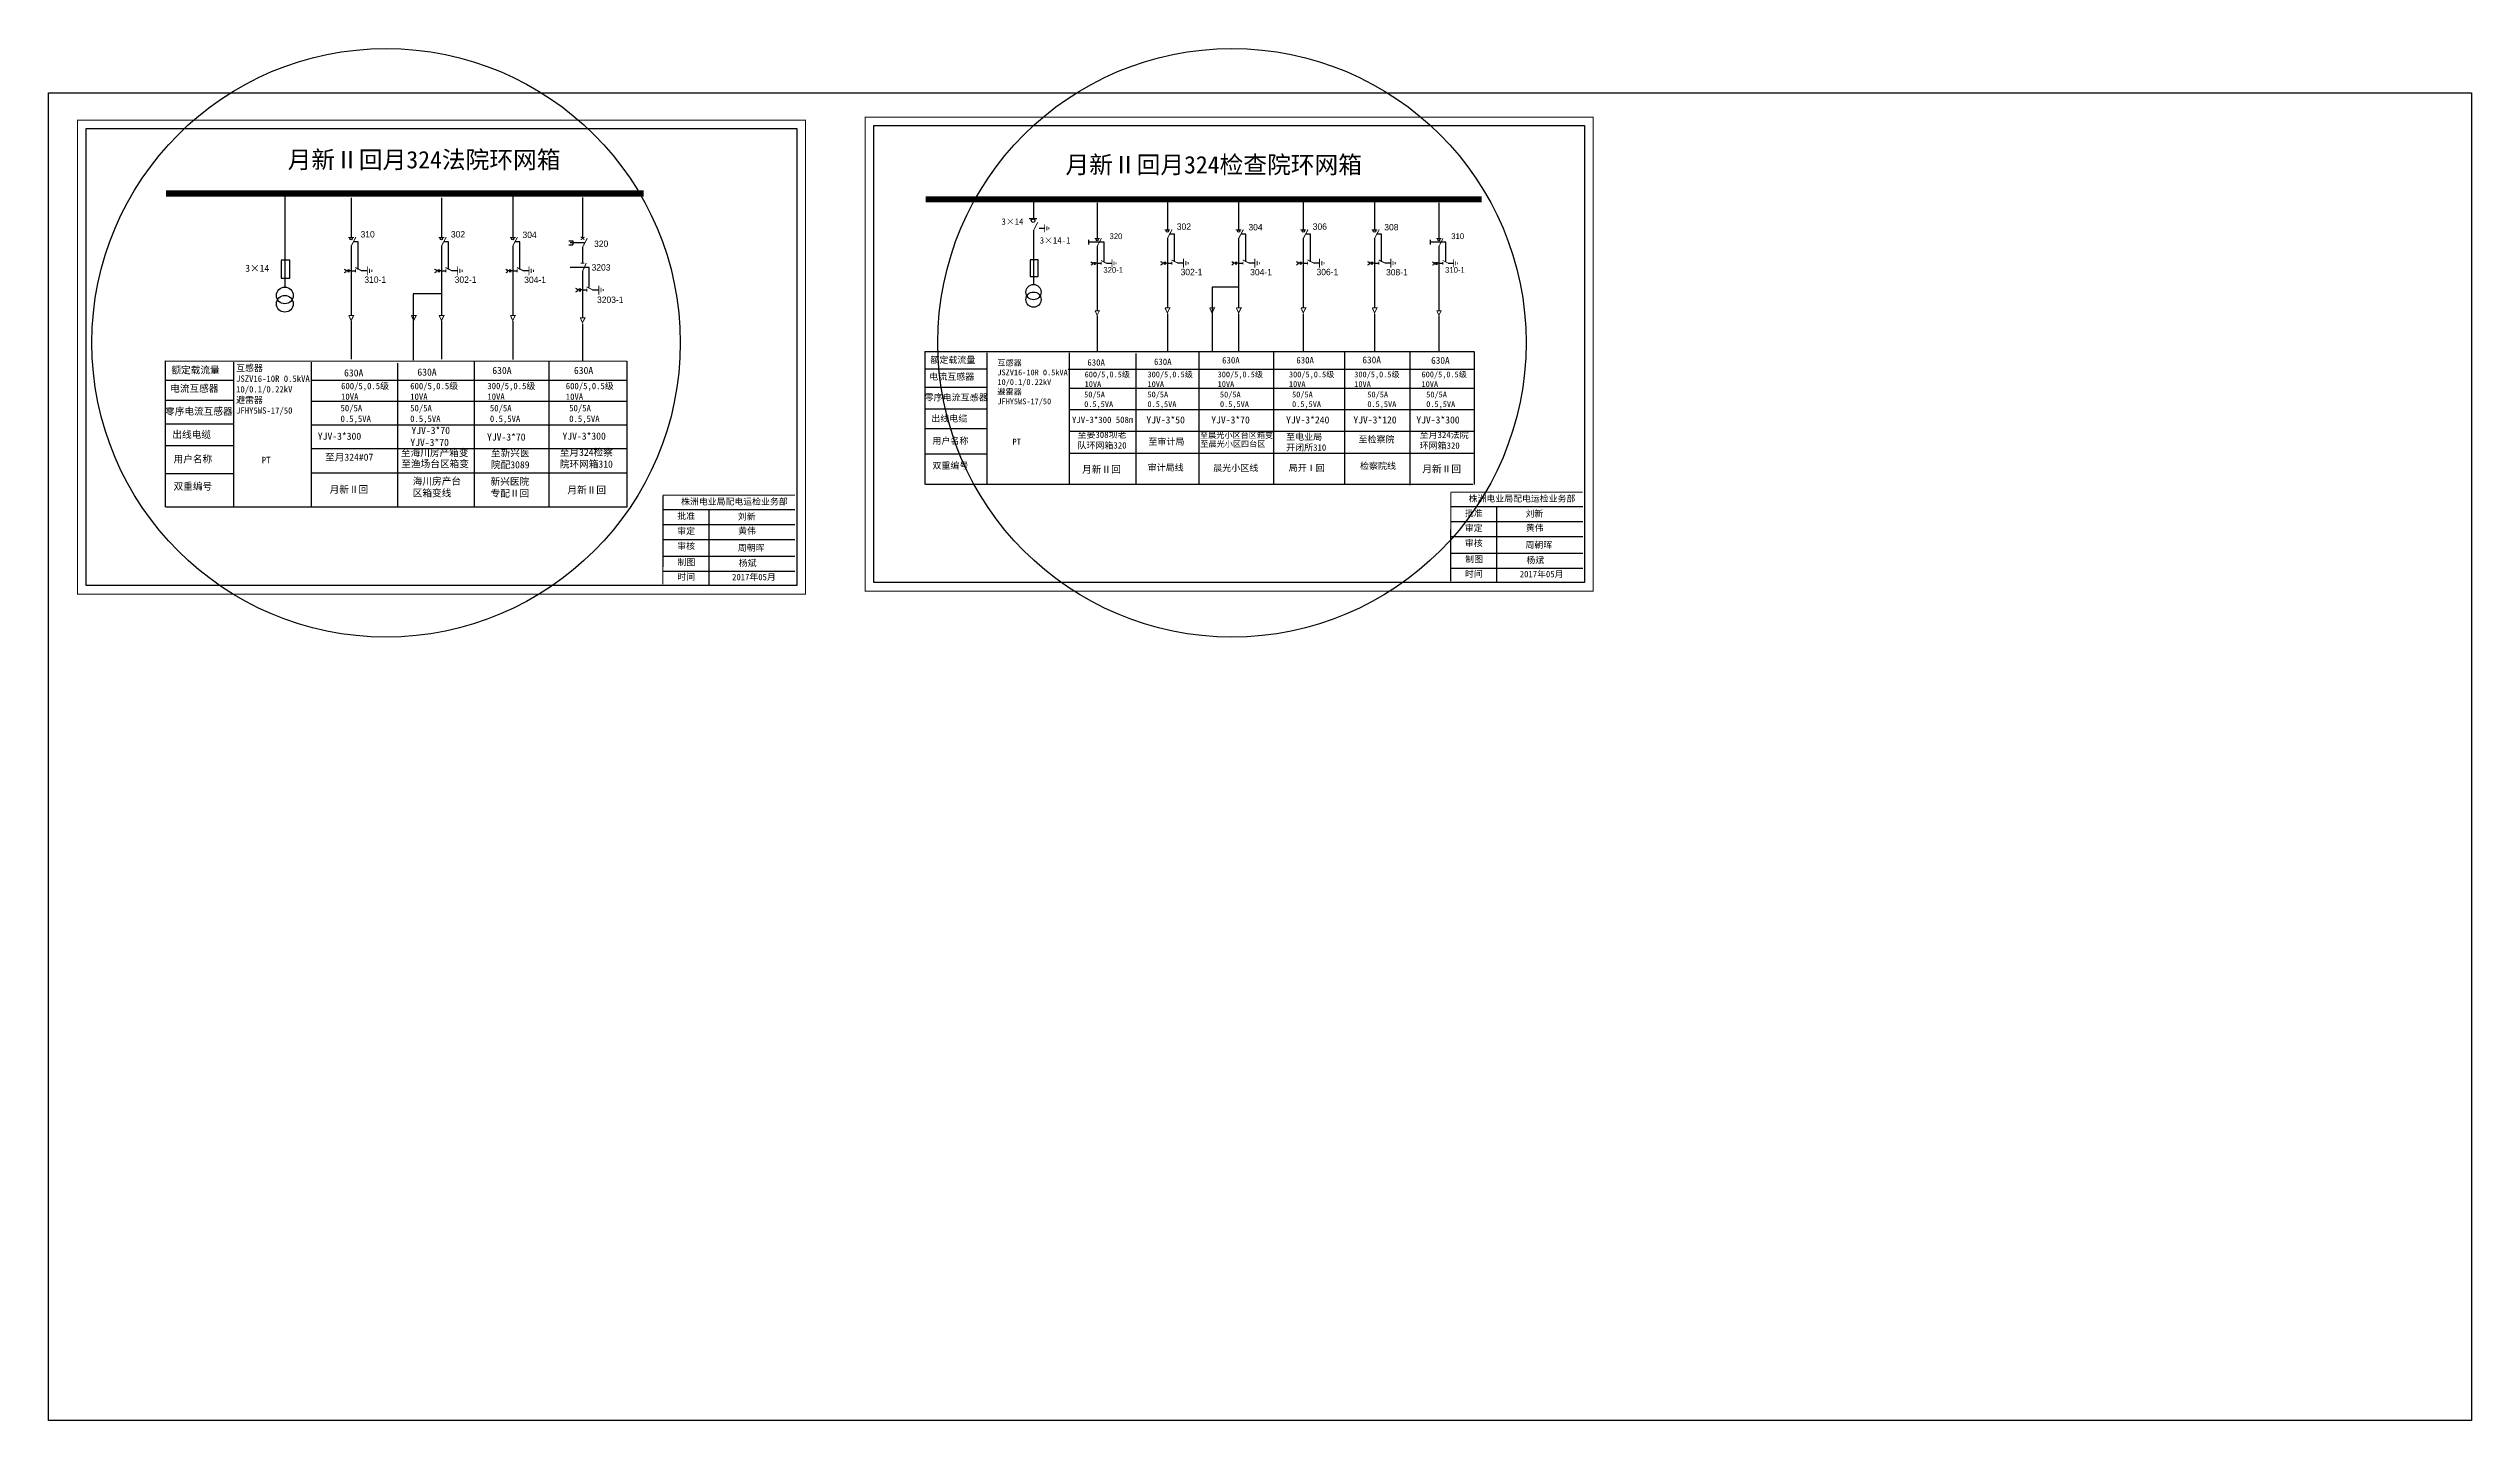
# Model space of a CAD drawing. Extents: x -112 to 306, y -238 to -2.
import ezdxf

# ---------------------------------------------------------------- set-up
doc = ezdxf.new("R2010")
doc.units = 0
doc.header["$LTSCALE"] = 0.774411
doc.linetypes.add('ACAD_ISO02W100', pattern=[15, 12, -3])
doc.linetypes.add('CENTER', pattern=[50.8, 31.75, -6.35, 6.35, -6.35])
doc.layers.get('0').update_dxf_attribs({"linetype": 'CONTINUOUS'})
doc.layers.add('2', color=7, linetype='CONTINUOUS')
doc.styles.add('hztxt_txtstyle_0.00_0_0', font='simkai.ttf')
doc.styles.add('hztxt_txtstyle_1.80_0_0', font='', dxfattribs={"height": 1.8, "bigfont": 'hztxt.shx'})
doc.styles.add('hztxt_txtstyle_2.70_0_0', font='simkai.ttf', dxfattribs={"height": 2.7})
doc.styles.add('字体', font='', dxfattribs={"height": 2.5})
doc.styles.get('hztxt_txtstyle_1.80_0_0').set_extended_font_data('hztxt')
doc.styles.get('字体').set_extended_font_data('KaiTi_GB2312')

# ---------------------------------------------------------------- blocks, each defined once
blk = doc.blocks.new('JD')
for points in [[(-2, 0.2), (-2, -0.2), (2, 0.2), (2, -0.2)], [(1, -1.2), (1, -0.8), (-1, -1.2), (-1, -0.8)], [(-0.5, -1.8), (-0.5, -2.2), (0.5, -1.8), (0.5, -2.2)]]:
    blk.add_trace(points)

msp = doc.modelspace()

# ---------------------------------------------------------------- linework, layer by layer
for p, q in [((-71.12, -27.2), (-71.12, -42.91)), ((-59.68, -27.55), (-59.68, -34.34)), ((-44.11, -27.55), (-44.11, -34.34)), ((-31.82, -26.84), (-31.82, -34.34)), ((-19.8, -27.49), (-19.8, -34.55)), ((57.94, -27.81), (57.94, -31.1)), ((68.93, -28.41), (68.93, -34.52)), ((81.04, -27.54), (81.04, -33.02)), ((93.32, -28.29), (93.32, -33.02)), ((104.47, -27.54), (104.47, -33.02)), ((116.75, -28.29), (116.75, -33.02)), ((127.84, -28.41), (127.84, -34.52)), ((57.96, -33.13), (57.96, -42.46)), ((58.94, -32.76), (59.88, -32.76)), ((-59.68, -35.83), (-59.68, -47.7)), ((-44.11, -35.83), (-44.11, -47.7)), ((-31.82, -35.83), (-31.82, -47.7)), ((-22.14, -34.93), (-21.48, -34.93)), ((-22.14, -35.66), (-21.48, -35.66)), ((-21.48, -34.93), (-21.48, -35.66)), ((-19.8, -36.05), (-19.8, -38.77)), ((68.93, -35.88), (68.93, -46.99)), ((81.04, -34.52), (81.04, -46.39)), ((93.32, -34.52), (93.32, -46.39)), ((104.47, -34.52), (104.47, -46.39)), ((116.75, -34.52), (116.75, -46.39)), ((127.84, -35.88), (127.84, -46.99)), ((-59.68, -40.11), (-58.92, -40.11)), ((-57.93, -40.09), (-56.9, -40.09)), ((-44.11, -40.11), (-43.35, -40.11)), ((-42.36, -40.09), (-41.32, -40.09)), ((-31.82, -40.11), (-31.06, -40.11)), ((-30.07, -40.09), (-29.04, -40.09)), ((-19.8, -40.13), (-19.8, -48.17)), ((68.93, -38.83), (69.62, -38.83)), ((70.52, -38.81), (71.46, -38.81)), ((81.04, -38.79), (81.8, -38.79)), ((82.79, -38.77), (83.83, -38.77)), ((93.32, -38.79), (94.08, -38.79)), ((95.08, -38.77), (96.11, -38.77)), ((104.47, -38.79), (105.23, -38.79)), ((106.22, -38.77), (107.26, -38.77)), ((116.75, -38.79), (117.51, -38.79)), ((118.51, -38.77), (119.54, -38.77)), ((127.84, -38.83), (128.54, -38.83)), ((129.44, -38.81), (130.38, -38.81)), ((-19.8, -43.43), (-19.04, -43.43)), ((-18.04, -43.41), (-17.01, -43.41)), ((50, -57.09), (39.3, -57.09)), ((-79.91, -62.46), (-91.69, -62.46)), ((-79.87, -59), (-91.64, -59)), ((49.96, -60.24), (39.26, -60.24)), ((-79.91, -66.55), (-91.69, -66.55)), ((49.96, -63.95), (39.26, -63.95)), ((-79.96, -70.28), (-91.73, -70.28)), ((49.92, -67.34), (39.22, -67.34)), ((-79.91, -75.13), (-91.69, -75.13)), ((49.96, -71.75), (39.26, -71.75))]:
    msp.add_line(p, q)
at = {"linetype": 'ACAD_ISO02W100'}
for p, q in [((-19.47, -35.31), (-21.93, -35.31)), ((-21.93, -39.5), (-18.68, -39.5)), ((-18.68, -39.5), (-18.68, -42.96))]:
    msp.add_line(p, q, dxfattribs=at)
at = {"color": 0, "linetype": 'Continuous'}
for p, q in [((-44.12, -44.12), (-48.97, -44.12)), ((-48.97, -44.12), (-48.97, -55.55)), ((93.34, -42.93), (88.75, -42.93)), ((88.75, -42.93), (88.75, -53.92))]:
    msp.add_line(p, q, dxfattribs=at)
at = {"linetype": 'CENTER'}
for p, q in [((-59.68, -48.83), (-59.68, -55.36)), ((-31.82, -48.83), (-31.82, -55.43)), ((-19.79, -49.25), (-19.79, -55.59)), ((68.93, -47.88), (68.93, -54.02)), ((116.76, -47.51), (116.76, -54.11)), ((127.85, -47.88), (127.85, -54.02))]:
    msp.add_line(p, q, dxfattribs=at)
at = {"color": 0, "linetype": 'CENTER'}
for p, q in [((-44.1, -48.83), (-44.1, -55.36)), ((81.04, -47.51), (81.04, -54.04)), ((93.33, -47.51), (93.33, -54.11)), ((104.47, -47.51), (104.47, -54.04))]:
    msp.add_line(p, q, dxfattribs=at)
at = {"linetype": 'Continuous'}
for p, q in [((39.24, -54.01), (133.9, -54.01)), ((39.28, -76.95), (39.28, -54.01)), ((49.91, -54.25), (49.91, -76.94)), ((64.11, -54.25), (64.11, -76.94)), ((86.46, -54.05), (86.46, -76.94)), ((99.35, -54.05), (99.35, -76.94)), ((111.55, -54.06), (111.55, -76.96)), ((122.82, -54.14), (122.82, -77.04)), ((133.95, -54.02), (133.95, -76.96)), ((-91.71, -55.61), (-12.16, -55.69)), ((-91.67, -80.85), (-91.67, -55.61)), ((-79.97, -55.88), (-79.97, -80.84)), ((-66.55, -55.88), (-66.55, -80.84)), ((-51.68, -56.05), (-51.68, -80.83)), ((-38.45, -55.66), (-38.45, -80.84)), ((-25.58, -55.66), (-25.58, -80.84)), ((-12.16, -55.67), (-12.16, -80.86)), ((63.94, -57.07), (133.93, -57.07)), ((75.63, -54.4), (75.63, -76.93)), ((-66.55, -58.98), (-12.16, -58.98)), ((-66.55, -62.61), (-12.16, -62.61)), ((64.11, -60.37), (133.95, -60.37)), ((-66.55, -66.66), (-12.16, -66.66)), ((64.11, -64.05), (133.84, -64.05)), ((-66.55, -70.76), (-12.16, -70.76)), ((64.11, -67.78), (134.03, -67.78)), ((-66.55, -74.93), (-12.16, -74.93)), ((64.11, -71.57), (133.93, -71.57)), ((133.69, -76.95), (39.35, -76.95)), ((-12.16, -80.85), (-91.58, -80.85))]:
    msp.add_line(p, q, dxfattribs=at)
at = {"color": 7, "linetype": 'Continuous'}
for p, q in [((-5.91, -81.26), (16.84, -81.26)), ((1.99, -81.26), (1.99, -94.2)), ((129.89, -80.75), (152.64, -80.75)), ((129.89, -83.35), (152.64, -83.35)), ((137.79, -80.75), (137.79, -93.69)), ((-5.91, -83.86), (16.84, -83.86)), ((-5.91, -86.45), (16.84, -86.45)), ((129.89, -85.94), (152.64, -85.94)), ((-5.91, -89.28), (16.84, -89.28)), ((-5.91, -91.87), (16.84, -91.87)), ((129.89, -88.77), (152.64, -88.77)), ((129.89, -91.36), (152.64, -91.36))]:
    msp.add_line(p, q, dxfattribs=at)
at = {"linetype": 'Continuous'}
msp.add_lwpolyline([(-111.86, -9.47), (305.88, -9.47), (305.88, -238.26), (-111.86, -238.26)], close=True, dxfattribs=at)
at = {"color": 7, "linetype": 'Continuous', "const_width": 0.182}
for points in [[(-106.85, -14.14), (18.63, -14.14), (18.63, -95.84), (-106.85, -95.84)], [(28.95, -13.63), (154.43, -13.63), (154.43, -95.33), (28.95, -95.33)]]:
    msp.add_lwpolyline(points, close=True, dxfattribs=at)
at = {"color": 7, "linetype": 'Continuous'}
for points in [[(-105.37, -15.61), (17.16, -15.61), (17.16, -94.36), (-105.37, -94.36)], [(30.42, -15.1), (152.95, -15.1), (152.95, -93.85), (30.42, -93.85)]]:
    msp.add_lwpolyline(points, close=True, dxfattribs=at)
for points, const_width in [([(-91.58, -26.79), (-9.23, -26.79)], 1.1), ([(39.35, -27.81), (135.2, -27.81)], 0.998), ([(57.19, -31.14), (58.59, -31.14)], 0.238), ([(57.96, -33.17), (58.71, -31.75)], 0.15), ([(80.55, -33.04), (81.52, -33.04)], 0.165), ([(81.04, -34.56), (81.86, -33)], 0.165), ([(92.84, -33.04), (93.81, -33.04)], 0.165), ([(93.32, -34.56), (94.15, -33)], 0.165), ([(103.98, -33.04), (104.95, -33.04)], 0.165), ([(104.47, -34.56), (105.29, -33)], 0.165), ([(116.27, -33.04), (117.24, -33.04)], 0.165), ([(116.75, -34.56), (117.58, -33)], 0.165), ([(-60.17, -34.36), (-59.2, -34.36)], 0.165), ([(-59.68, -35.88), (-58.86, -34.31)], 0.165), ([(-44.6, -34.36), (-43.62, -34.36)], 0.165), ([(-44.11, -35.88), (-43.29, -34.31)], 0.165), ([(-32.31, -34.36), (-31.34, -34.36)], 0.165), ([(-31.82, -35.88), (-31, -34.31)], 0.165), ([(-20.1, -34.25), (-19.46, -34.78)], 0.165), ([(-20.11, -34.8), (-19.44, -34.29)], 0.165), ([(-19.8, -36.09), (-18.97, -34.53)], 0.165), ([(68.49, -34.54), (69.37, -34.54)], 0.15), ([(68.93, -35.92), (69.68, -34.5)], 0.15), ([(127.4, -34.54), (128.29, -34.54)], 0.15), ([(127.84, -35.92), (128.59, -34.5)], 0.15), ([(-58.97, -39.56), (-57.87, -40.11)], 0.165), ([(-58.92, -39.86), (-58.92, -40.36)], 0.165), ([(-43.39, -39.56), (-42.29, -40.11)], 0.165), ([(-43.35, -39.86), (-43.35, -40.36)], 0.165), ([(-31.11, -39.56), (-30.01, -40.11)], 0.165), ([(-31.06, -39.86), (-31.06, -40.36)], 0.165), ([(-20.09, -38.81), (-19.48, -38.81)], 0.165), ([(-19.83, -40.33), (-19.14, -38.78)], 0.165), ([(69.58, -38.33), (70.58, -38.83)], 0.15), ([(69.62, -38.6), (69.62, -39.06)], 0.15), ([(81.76, -38.25), (82.86, -38.79)], 0.165), ([(81.8, -38.54), (81.8, -39.05)], 0.165), ([(94.04, -38.25), (95.14, -38.79)], 0.165), ([(94.08, -38.54), (94.08, -39.05)], 0.165), ([(105.19, -38.25), (106.28, -38.79)], 0.165), ([(105.23, -38.54), (105.23, -39.05)], 0.165), ([(117.47, -38.25), (118.57, -38.79)], 0.165), ([(117.51, -38.54), (117.51, -39.05)], 0.165), ([(128.5, -38.33), (129.5, -38.83)], 0.15), ([(128.54, -38.6), (128.54, -39.06)], 0.15), ([(-19.08, -42.88), (-17.98, -43.43)], 0.165), ([(-19.04, -43.18), (-19.04, -43.69)], 0.165), ([(-60.09, -47.84), (-59.25, -47.84), (-59.68, -48.69), (-60.08, -47.82)], 0.165), ([(-32.23, -47.84), (-31.39, -47.84), (-31.82, -48.69), (-32.22, -47.82)], 0.165), ([(-20.2, -48.22), (-19.36, -48.22), (-19.79, -49.07), (-20.19, -48.2)], 0.165), ([(68.56, -47.01), (69.32, -47.01), (68.93, -47.78), (68.57, -46.99)], 0.15), ([(116.35, -46.52), (117.19, -46.52), (116.76, -47.37), (116.36, -46.51)], 0.165), ([(127.48, -47.01), (128.24, -47.01), (127.85, -47.78), (127.49, -46.99)], 0.15)]:
    msp.add_lwpolyline(points, dxfattribs=dict(const_width=const_width))
at = {"linetype": 'ACAD_ISO02W100'}
for points in [[(-58.46, -39.87), (-58.46, -35.11), (-59.28, -35.11)], [(-42.89, -39.87), (-42.89, -35.11), (-43.71, -35.11)], [(-30.6, -39.87), (-30.6, -35.11), (-31.42, -35.11)], [(70.16, -38.6), (70.16, -35.18), (67.42, -35.18)], [(82.26, -38.55), (82.26, -33.8), (81.44, -33.8)], [(94.55, -38.55), (94.55, -33.8), (93.73, -33.8)], [(105.69, -38.55), (105.69, -33.8), (104.87, -33.8)], [(117.98, -38.55), (117.98, -33.8), (117.16, -33.8)], [(129.07, -38.6), (129.07, -35.18), (126.33, -35.18)]]:
    msp.add_lwpolyline(points, dxfattribs=at)
for points in [[(67.42, -34.77), (67.42, -35.6)], [(126.33, -34.77), (126.33, -35.6)], [(-71.77, -38.33), (-71.77, -41.41), (-70.25, -41.41), (-70.25, -38.29), (-71.77, -38.29)], [(-60.24, -40.1), (-60.59, -40.1)], [(-60.24, -39.87), (-60.24, -40.37)], [(-60.08, -39.87), (-60.08, -40.37)], [(-59.69, -40.1), (-60.08, -40.1)], [(-44.66, -40.1), (-45.01, -40.1)], [(-44.66, -39.87), (-44.66, -40.37)], [(-44.51, -39.87), (-44.51, -40.37)], [(-44.11, -40.1), (-44.51, -40.1)], [(-32.38, -40.1), (-32.72, -40.1)], [(-32.38, -39.87), (-32.38, -40.37)], [(-32.22, -39.87), (-32.22, -40.37)], [(-31.83, -40.1), (-32.22, -40.1)], [(57.37, -38.3), (57.37, -41.1), (58.75, -41.1), (58.75, -38.26), (57.37, -38.26)], [(68.42, -38.82), (68.11, -38.82)], [(68.42, -38.61), (68.42, -39.07)], [(68.56, -38.61), (68.56, -39.07)], [(68.93, -38.82), (68.56, -38.82)], [(80.48, -38.79), (80.14, -38.79)], [(80.48, -38.56), (80.48, -39.06)], [(80.64, -38.56), (80.64, -39.06)], [(81.04, -38.79), (80.64, -38.79)], [(92.77, -38.79), (92.42, -38.79)], [(92.77, -38.56), (92.77, -39.06)], [(92.92, -38.56), (92.92, -39.06)], [(93.32, -38.79), (92.92, -38.79)], [(103.91, -38.79), (103.57, -38.79)], [(103.91, -38.56), (103.91, -39.06)], [(104.07, -38.56), (104.07, -39.06)], [(104.47, -38.79), (104.07, -38.79)], [(116.2, -38.79), (115.85, -38.79)], [(116.2, -38.56), (116.2, -39.06)], [(116.35, -38.56), (116.35, -39.06)], [(116.75, -38.79), (116.35, -38.79)], [(127.34, -38.82), (127.03, -38.82)], [(127.34, -38.61), (127.34, -39.07)], [(127.48, -38.61), (127.48, -39.07)], [(127.84, -38.82), (127.48, -38.82)], [(-20.35, -43.42), (-20.7, -43.42)], [(-20.35, -43.19), (-20.35, -43.69)], [(-20.2, -43.19), (-20.2, -43.69)], [(-19.8, -43.42), (-20.2, -43.42)]]:
    msp.add_lwpolyline(points)
for points in [[(-60.88, -39.82, -0.877934), (-60.87, -40.49)], [(-45.31, -39.82, -0.877934), (-45.29, -40.49)], [(-33.02, -39.82, -0.877934), (-33.01, -40.49)], [(67.84, -38.57, -0.877934), (67.85, -39.17)], [(79.84, -38.5, -0.877934), (79.86, -39.17)], [(92.13, -38.5, -0.877934), (92.14, -39.17)], [(103.27, -38.5, -0.877934), (103.28, -39.17)], [(115.56, -38.5, -0.877934), (115.57, -39.17)], [(126.76, -38.57, -0.877934), (126.77, -39.17)], [(-20.99, -43.14, -0.877934), (-20.98, -43.81)]]:
    msp.add_lwpolyline(points, format="xyb")
at = {"color": 0, "const_width": 0.165}
for points in [[(-49.31, -47.84), (-48.47, -47.84), (-48.9, -48.69), (-49.3, -47.82)], [(-44.51, -47.84), (-43.68, -47.84), (-44.1, -48.69), (-44.5, -47.82)], [(80.63, -46.52), (81.47, -46.52), (81.04, -47.37), (80.64, -46.51)], [(88.32, -46.52), (89.16, -46.52), (88.73, -47.37), (88.33, -46.51)], [(92.92, -46.52), (93.76, -46.52), (93.33, -47.37), (92.93, -46.51)], [(104.06, -46.52), (104.9, -46.52), (104.47, -47.37), (104.07, -46.51)]]:
    msp.add_lwpolyline(points, dxfattribs=at)
at = {"color": 7, "linetype": 'Continuous', "const_width": 0.182}
for points in [[(-5.91, -78.79), (-5.92, -94.16)], [(-5.91, -78.79), (16.84, -78.79)], [(129.89, -78.28), (129.88, -93.65)], [(129.89, -78.28), (152.64, -78.28)]]:
    msp.add_lwpolyline(points, dxfattribs=at)
at = {"color": 1, "linetype": 'Continuous'}
for centre in [(-53.65, -52.53), (92.18, -52.53)]:
    msp.add_circle(centre, 50.72, dxfattribs=at)
for centre, radius in [((57.89, -31.48), 0.305), ((81.04, -33.27), 0.211), ((93.32, -33.27), 0.211), ((104.47, -33.27), 0.211), ((116.75, -33.27), 0.211), ((-59.68, -34.59), 0.211), ((-44.11, -34.59), 0.211), ((-31.82, -34.59), 0.211), ((68.93, -34.75), 0.192), ((127.84, -34.75), 0.192)]:
    msp.add_circle(centre, radius)
at = {"layer": '2', "color": 3}
for centre, radius in [((-71.11, -44.37), 1.44), ((-71.11, -45.81), 1.44), ((57.97, -43.79), 1.31), ((57.97, -45.09), 1.31)]:
    msp.add_circle(centre, radius, dxfattribs=at)

# ---------------------------------------------------------------- block references
at = {"rotation": 90}
for p, xscale, yscale, zscale in [((59.9, -32.79), 0.3494655254594932, 0.3494655254594932, 0.3494655254595134), ((-56.88, -40.12), 0.3844120780054254, 0.3844120780054254, 0.3844120780054647), ((-41.31, -40.12), 0.3844120780054254, 0.3844120780054254, 0.3844120780054647), ((-29.02, -40.12), 0.3844120780054254, 0.3844120780054254, 0.3844120780054647), ((71.48, -38.84), 0.3494655254594932, 0.3494655254594932, 0.3494655254595134), ((83.84, -38.8), 0.3844120780054254, 0.3844120780054254, 0.3844120780054647), ((96.13, -38.8), 0.3844120780054254, 0.3844120780054254, 0.3844120780054647), ((107.27, -38.8), 0.3844120780054254, 0.3844120780054254, 0.3844120780054647), ((119.56, -38.8), 0.3844120780054254, 0.3844120780054254, 0.3844120780054647), ((130.39, -38.84), 0.3494655254594932, 0.3494655254594932, 0.3494655254595134), ((-16.99, -43.44), 0.3844120780054254, 0.3844120780054254, 0.3844120780054647)]:
    msp.add_blockref('JD', p, dxfattribs=dict(at, xscale=xscale, yscale=yscale, zscale=zscale))

# ---------------------------------------------------------------- texts
at = {"style": 'hztxt_txtstyle_1.80_0_0'}
for s, height, p in [('310', 1.098, (-58.06, -34.38)), ('302', 1.098, (-42.48, -34.38)), ('304', 1.098, (-30.14, -34.47)), ('302', 1.098, (82.67, -33.06)), ('304', 1.098, (95.01, -33.16)), ('306', 1.098, (106.1, -33.06)), ('308', 1.098, (118.44, -33.16)), ('320', 1.098, (-17.8, -36.01)), ('320', 0.998, (71.06, -34.66)), ('310', 0.998, (129.98, -34.66)), ('310-1', 1.098, (-57.4, -42.2)), ('302-1', 1.098, (-41.83, -42.2)), ('304-1', 1.098, (-29.84, -42.22)), ('3203', 1.098, (-18.23, -40.08)), ('320-1', 0.998, (70, -40.47)), ('302-1', 1.098, (83.32, -40.88)), ('304-1', 1.098, (95.31, -40.91)), ('306-1', 1.098, (106.75, -40.88)), ('308-1', 1.098, (118.74, -40.91)), ('310-1', 0.998, (128.91, -40.47)), ('3203-1', 1.098, (-17.29, -45.66))]:
    msp.add_text(s, height=height, dxfattribs=at).set_placement(p)
at = {"linetype": 'Continuous', "style": 'hztxt_txtstyle_2.70_0_0'}
for s, height, p in [('3×14', 1.109, (52.45, -32.19)), ('3×14-1', 1.109, (59.04, -35.44)), ('3×14', 1.22, (-77.94, -40.29))]:
    msp.add_text(s, height=height, dxfattribs=at).set_placement(p)
at = {"color": 7, "linetype": 'Continuous', "attachment_point": 1, "style": '字体'}
for s, insert, char_height, width in [('{\\fSimSun|b0|i0|c134|p2;\\C0;月新Ⅱ回月324法院环网箱}', (-70.62, -19.47), 3, 80.4201), ('{\\fSimSun|b0|i0|c134|p2;\\C0;月新Ⅱ回月324检查院环网箱}', (63.46, -20.34), 3, 80.4201), ('株洲电业局配电运检业务部', (-2.8, -79.34), 1.0944, 29.9201), ('株洲电业局配电运检业务部', (132.99, -78.83), 1.0944, 29.9201), ('{\\fKaiTi_GB2312|b0|i0|c134|p49;批准}', (-3.46, -81.83), 1.0944, 8.5588), ('{\\fSimSun|b0|i0|c134|p2;刘新}', (6.99, -81.94), 1.0944, 8.5588), ('{\\fKaiTi_GB2312|b0|i0|c134|p49;批准}', (132.33, -81.32), 1.0944, 8.5588), ('{\\fSimSun|b0|i0|c134|p2;刘新}', (142.78, -81.43), 1.0944, 8.5588), ('\\f\uffbfﾬￌﾣﾤ_GB2312|b0|i0|c134|p49;审定', (-3.46, -84.43), 1.0944, 8.5588), ('\\f\uffbfﾬￌﾣﾤ_GB2312|b0|i0|c134|p49;审核', (-3.46, -87.01), 1.0944, 8.5588), ('周朝晖', (6.99, -87.31), 1.094, 8.5588), ('黄伟', (7.04, -84.37), 1.094, 8.5588), ('\\f\uffbfﾬￌﾣﾤ_GB2312|b0|i0|c134|p49;审定', (132.33, -83.92), 1.0944, 8.5588), ('\\f\uffbfﾬￌﾣﾤ_GB2312|b0|i0|c134|p49;审核', (132.33, -86.5), 1.0944, 8.5588), ('周朝晖', (142.78, -86.8), 1.094, 8.5588), ('黄伟', (142.84, -83.87), 1.094, 8.5588), ('\\f\uffbfﾬￌﾣﾤ_GB2312|b0|i0|c134|p49;制图', (-3.41, -89.79), 1.0944, 8.5588), ('{\\fSimSun|b0|i0|c134|p2;杨斌}', (7.15, -89.94), 1.0944, 8.5588), ('\\f\uffbfﾬￌﾣﾤ_GB2312|b0|i0|c134|p49;制图', (132.39, -89.28), 1.0944, 8.5588), ('\\f\uffbfﾬￌﾣﾤ_GB2312|b0|i0|c134|p49;时间', (132.33, -91.79), 1.0944, 8.5588), ('2017{\\fSimSun|b0|i0|c134|p2;年}05{\\fSimSun|b0|i0|c134|p2;月}', (141.8, -91.84), 1.0944, 16.0081), ('{\\fSimSun|b0|i0|c134|p2;杨斌}', (142.94, -89.44), 1.0944, 8.5588), ('\\f\uffbfﾬￌﾣﾤ_GB2312|b0|i0|c134|p49;时间', (-3.46, -92.3), 1.0944, 8.5588), ('2017{\\fSimSun|b0|i0|c134|p2;年}05{\\fSimSun|b0|i0|c134|p2;月}', (6, -92.35), 1.0944, 14.762)]:
    msp.add_mtext(s, dxfattribs=dict(at, insert=insert, char_height=char_height, width=width))
at = {"linetype": 'Continuous', "attachment_point": 1}
for s, insert, char_height, width, style in [('{\\fSimSun|b0|i0|c134|p2;额定载流量}', (-90.67, -56.61), 1.2204, 19.6738, 'hztxt_txtstyle_2.70_0_0'), ('\\A1;{\\fSimSun|b0|i0|c134|p2;互感器\\PJSZV16-10R 0.5kVA\\P10/0.1/0.22kV\\P避雷器\\PJFHY5WS-17/50}', (-79.51, -56.33), 1.0983, 20.2524, 'hztxt_txtstyle_2.70_0_0'), ('{\\fSimSun|b0|i0|c134|p2;630A}', (-60.9, -57.11), 1.2204, 19.6738, 'hztxt_txtstyle_2.70_0_0'), ('{\\fSimSun|b0|i0|c134|p2;630A}', (-48.26, -56.97), 1.2204, 19.6738, 'hztxt_txtstyle_2.70_0_0'), ('{\\fSimSun|b0|i0|c134|p2;630A}', (-35.34, -56.68), 1.2204, 19.6738, 'hztxt_txtstyle_2.70_0_0'), ('{\\fSimSun|b0|i0|c134|p2;630A}', (-21.27, -56.68), 1.2204, 19.6738, 'hztxt_txtstyle_2.70_0_0'), ('{\\fSimSun|b0|i0|c134|p2;电流互感器}', (39.99, -57.8), 1.1094, 17.8852, 'hztxt_txtstyle_2.70_0_0'), ('{\\fSimSun|b0|i0|c134|p2;额定载流量}', (40.18, -54.92), 1.1094, 17.8852, 'hztxt_txtstyle_2.70_0_0'), ('\\A1;{\\fSimSun|b0|i0|c134|p2;互感器\\PJSZV16-10R 0.5kVA\\P10/0.1/0.22kV\\P避雷器\\PJFHY5WS-17/50}', (51.74, -55.47), 0.9985, 18.4113, 'hztxt_txtstyle_2.70_0_0'), ('\\A1;{\\fSimSun|b0|i0|c134|p2;600/5,0.5级\\P10VA}', (66.78, -57.48), 0.9985, 18.4113, 'hztxt_txtstyle_2.70_0_0'), ('{\\fSimSun|b0|i0|c134|p2;630A}', (67.25, -55.37), 1.1094, 17.8852, 'hztxt_txtstyle_2.70_0_0'), ('\\A1;{\\fSimSun|b0|i0|c134|p2;300/5,0.5级\\P10VA}', (77.62, -57.48), 0.9985, 18.4113, 'hztxt_txtstyle_2.70_0_0'), ('{\\fSimSun|b0|i0|c134|p2;630A}', (78.74, -55.24), 1.1094, 17.8852, 'hztxt_txtstyle_2.70_0_0'), ('\\A1;{\\fSimSun|b0|i0|c134|p2;300/5,0.5级\\P10VA}', (89.71, -57.48), 0.9985, 18.4113, 'hztxt_txtstyle_2.70_0_0'), ('{\\fSimSun|b0|i0|c134|p2;630A}', (90.49, -54.98), 1.1094, 17.8852, 'hztxt_txtstyle_2.70_0_0'), ('\\A1;{\\fSimSun|b0|i0|c134|p2;300/5,0.5级\\P10VA}', (102, -57.48), 0.9985, 18.4113, 'hztxt_txtstyle_2.70_0_0'), ('{\\fSimSun|b0|i0|c134|p2;630A}', (103.28, -54.98), 1.1094, 17.8852, 'hztxt_txtstyle_2.70_0_0'), ('\\A1;{\\fSimSun|b0|i0|c134|p2;300/5,0.5级\\P10VA}', (113.26, -57.48), 0.9985, 18.4113, 'hztxt_txtstyle_2.70_0_0'), ('{\\fSimSun|b0|i0|c134|p2;630A}', (114.66, -54.89), 1.1757, 9.454, 'hztxt_txtstyle_0.00_0_0'), ('\\A1;{\\fSimSun|b0|i0|c134|p2;600/5,0.5级\\P10VA}', (124.86, -57.48), 0.9985, 18.4113, 'hztxt_txtstyle_2.70_0_0'), ('{\\fSimSun|b0|i0|c134|p2;630A}', (126.51, -54.98), 1.1757, 9.454, 'hztxt_txtstyle_0.00_0_0'), ('{\\fSimSun|b0|i0|c134|p2;电流互感器}', (-90.88, -59.78), 1.2204, 19.6738, 'hztxt_txtstyle_2.70_0_0'), ('\\A1;{\\fSimSun|b0|i0|c134|p2;600/5,0.5级\\P10VA}', (-61.41, -59.43), 1.0983, 20.2524, 'hztxt_txtstyle_2.70_0_0'), ('\\A1;{\\fSimSun|b0|i0|c134|p2;600/5,0.5级\\P10VA}', (-49.49, -59.43), 1.0983, 20.2524, 'hztxt_txtstyle_2.70_0_0'), ('\\A1;{\\fSimSun|b0|i0|c134|p2;300/5,0.5级\\P10VA}', (-36.19, -59.43), 1.0983, 20.2524, 'hztxt_txtstyle_2.70_0_0'), ('\\A1;{\\fSimSun|b0|i0|c134|p2;600/5,0.5级\\P10VA}', (-22.67, -59.43), 1.0983, 20.2524, 'hztxt_txtstyle_2.70_0_0'), ('{\\fSimSun|b0|i0|c134|p2;零序电流互感器}', (39.2, -61.38), 1.1094, 17.8852, 'hztxt_txtstyle_2.70_0_0'), ('{\\fSimSun|b0|i0|c134|p2;50/5A\\P0.5,5VA}', (66.7, -60.94), 0.9985, 17.8852, 'hztxt_txtstyle_2.70_0_0'), ('{\\fSimSun|b0|i0|c134|p2;50/5A\\P0.5,5VA}', (77.61, -60.94), 0.9985, 17.8852, 'hztxt_txtstyle_2.70_0_0'), ('{\\fSimSun|b0|i0|c134|p2;50/5A\\P0.5,5VA}', (90.11, -60.94), 0.9985, 17.8852, 'hztxt_txtstyle_2.70_0_0'), ('{\\fSimSun|b0|i0|c134|p2;50/5A\\P0.5,5VA}', (102.54, -60.94), 0.9985, 17.8852, 'hztxt_txtstyle_2.70_0_0'), ('{\\fSimSun|b0|i0|c134|p2;50/5A\\P0.5,5VA}', (115.52, -60.94), 0.9985, 17.8852, 'hztxt_txtstyle_2.70_0_0'), ('{\\fSimSun|b0|i0|c134|p2;50/5A\\P0.5,5VA}', (125.67, -60.94), 0.9985, 17.8852, 'hztxt_txtstyle_2.70_0_0'), ('{\\fSimSun|b0|i0|c134|p2;零序电流互感器}', (-91.75, -63.72), 1.2204, 19.6738, 'hztxt_txtstyle_2.70_0_0'), ('{\\fSimSun|b0|i0|c134|p2;50/5A\\P0.5,5VA}', (-61.5, -63.24), 1.0983, 19.6738, 'hztxt_txtstyle_2.70_0_0'), ('{\\fSimSun|b0|i0|c134|p2;50/5A\\P0.5,5VA}', (-49.5, -63.24), 1.0983, 19.6738, 'hztxt_txtstyle_2.70_0_0'), ('{\\fSimSun|b0|i0|c134|p2;50/5A\\P0.5,5VA}', (-35.75, -63.24), 1.0983, 19.6738, 'hztxt_txtstyle_2.70_0_0'), ('{\\fSimSun|b0|i0|c134|p2;50/5A\\P0.5,5VA}', (-22.08, -63.24), 1.0983, 19.6738, 'hztxt_txtstyle_2.70_0_0'), ('{\\fSimSun|b0|i0|c134|p2;出线电缆}', (40.34, -65.02), 1.1094, 17.8852, 'hztxt_txtstyle_2.70_0_0'), ('{\\fSimSun|b0|i0|c134|p2;YJV-3*300 508m}', (64.6, -65.25), 1.1094, 17.8852, 'hztxt_txtstyle_2.70_0_0'), ('{\\fSimSun|b0|i0|c134|p2;YJV-3*50}', (77.42, -65.21), 1.2204, 19.6738, 'hztxt_txtstyle_2.70_0_0'), ('{\\fSimSun|b0|i0|c134|p2;YJV-3*70}', (88.61, -65.21), 1.2204, 19.6738, 'hztxt_txtstyle_2.70_0_0'), ('{\\fSimSun|b0|i0|c134|p2;YJV-3*240}', (101.5, -65.21), 1.2204, 19.6738, 'hztxt_txtstyle_2.70_0_0'), ('{\\fSimSun|b0|i0|c134|p2;YJV-3*120}', (113.1, -65.21), 1.2204, 19.6738, 'hztxt_txtstyle_2.70_0_0'), ('{\\fSimSun|b0|i0|c134|p2;YJV-3*300}', (123.96, -65.21), 1.2204, 19.6738, 'hztxt_txtstyle_2.70_0_0'), ('{\\fSimSun|b0|i0|c134|p2;出线电缆}', (-90.5, -67.73), 1.2204, 19.6738, 'hztxt_txtstyle_2.70_0_0'), ('{\\fSimSun|b0|i0|c134|p2;YJV-3*300}', (-65.42, -68.02), 1.2204, 19.6738, 'hztxt_txtstyle_2.70_0_0'), ('{\\fSimSun|b0|i0|c134|p2;至海川房产箱变}', (-51.09, -70.85), 1.2204, 15.4764, 'hztxt_txtstyle_2.70_0_0'), ('{\\fSimSun|b0|i0|c134|p2;YJV-3*70}', (-49.47, -69.08), 1.2204, 19.6738, 'hztxt_txtstyle_2.70_0_0'), ('{\\fSimSun|b0|i0|c134|p2;YJV-3*70}', (-49.28, -67.02), 1.2204, 19.6738, 'hztxt_txtstyle_2.70_0_0'), ('{\\fSimSun|b0|i0|c134|p2;YJV-3*70}', (-36.25, -68.16), 1.2204, 19.6738, 'hztxt_txtstyle_2.70_0_0'), ('{\\fSimSun|b0|i0|c134|p2;至新兴医院配3089}', (-35.57, -70.91), 1.2204, 7.7478, 'hztxt_txtstyle_2.70_0_0'), ('{\\fSimSun|b0|i0|c134|p2;至月324检察院环网箱310}', (-23.71, -70.79), 1.2204, 9.9046, 'hztxt_txtstyle_2.70_0_0'), ('{\\fSimSun|b0|i0|c134|p2;YJV-3*300}', (-23.24, -68), 1.2204, 19.6738, 'hztxt_txtstyle_2.70_0_0'), ('{\\fSimSun|b0|i0|c134|p2;用户名称}', (40.53, -68.87), 1.1094, 17.8852, 'hztxt_txtstyle_2.70_0_0'), ('{\\fSimSun|b0|i0|c134|p2;PT}', (54.35, -69.07), 1.0024, 7.7986, 'hztxt_txtstyle_0.00_0_0'), ('{\\fSimSun|b0|i0|c134|p2;至晏308坝老队环网箱320}', (65.53, -67.8), 1.1094, 9.6036, 'hztxt_txtstyle_2.70_0_0'), ('{\\fSimSun|b0|i0|c134|p2;至审计局}', (77.77, -69), 1.1094, 9.6036, 'hztxt_txtstyle_2.70_0_0'), ('{\\fSimSun|b0|i0|c134|p2;至晨光小区台区箱变}', (86.67, -67.95), 1, 15.7125, 'hztxt_txtstyle_2.70_0_0'), ('{\\fSimSun|b0|i0|c134|p2;至晨光小区四台区}', (86.73, -69.46), 1, 13.6226, 'hztxt_txtstyle_2.70_0_0'), ('{\\fSimSun|b0|i0|c134|p2;至电业局开闭所310}', (101.51, -68.17), 1.1094, 7.579, 'hztxt_txtstyle_2.70_0_0'), ('{\\fSimSun|b0|i0|c134|p2;至检察院}', (113.99, -68.62), 1.1094, 7.579, 'hztxt_txtstyle_2.70_0_0'), ('{\\fSimSun|b0|i0|c134|p2;至月324法院环网箱320}', (124.52, -67.84), 1.1094, 9.6036, 'hztxt_txtstyle_2.70_0_0'), ('{\\fSimSun|b0|i0|c134|p2;用户名称}', (-90.29, -71.96), 1.2204, 19.6738, 'hztxt_txtstyle_2.70_0_0'), ('{\\fSimSun|b0|i0|c134|p2;PT}', (-75.08, -72.18), 1.1026, 8.5785, 'hztxt_txtstyle_0.00_0_0'), ('{\\fSimSun|b0|i0|c134|p2;至月324#07}', (-64.17, -71.63), 1.2204, 15.4764, 'hztxt_txtstyle_2.70_0_0'), ('{\\fSimSun|b0|i0|c134|p2;至渔场台区箱变}', (-51.03, -72.77), 1.2204, 15.4764, 'hztxt_txtstyle_2.70_0_0'), ('{\\fSimSun|b0|i0|c134|p2;双重编号}', (40.53, -73.13), 1.1094, 17.8852, 'hztxt_txtstyle_2.70_0_0'), ('{\\fSimSun|b0|i0|c134|p2;月新Ⅱ回}', (66.35, -73.73), 1.2204, 9.2835, 'hztxt_txtstyle_2.70_0_0'), ('{\\fSimSun|b0|i0|c134|p2;审计局线}', (77.63, -73.47), 1.1094, 9.6036, 'hztxt_txtstyle_2.70_0_0'), ('{\\fSimSun|b0|i0|c134|p2;晨光小区线}', (88.95, -73.53), 1.1094, 8.4396, 'hztxt_txtstyle_2.70_0_0'), ('{\\fSimSun|b0|i0|c134|p2;局开Ⅰ回}', (101.96, -73.54), 1.1094, 17.8852, 'hztxt_txtstyle_2.70_0_0'), ('{\\fSimSun|b0|i0|c134|p2;检察院线}', (114.24, -73.18), 1.1094, 17.8852, 'hztxt_txtstyle_2.70_0_0'), ('{\\fSimSun|b0|i0|c134|p2;月新Ⅱ回}', (125, -73.65), 1.2204, 9.2835, 'hztxt_txtstyle_2.70_0_0'), ('{\\fSimSun|b0|i0|c134|p2;双重编号}', (-90.29, -76.64), 1.2204, 19.6738, 'hztxt_txtstyle_2.70_0_0'), ('{\\fSimSun|b0|i0|c134|p2;月新Ⅱ回}', (-63.39, -77.2), 1.2204, 9.2835, 'hztxt_txtstyle_2.70_0_0'), ('{\\fSimSun|b0|i0|c134|p2;海川房产台区箱变线}', (-49.06, -75.77), 1.2204, 8.8898, 'hztxt_txtstyle_2.70_0_0'), ('{\\fSimSun|b0|i0|c134|p2;新兴医院专配Ⅱ回}', (-35.64, -75.82), 1.2204, 8.2675, 'hztxt_txtstyle_2.70_0_0'), ('{\\fSimSun|b0|i0|c134|p2;月新Ⅱ回}', (-22.4, -77.29), 1.2204, 9.2835, 'hztxt_txtstyle_2.70_0_0')]:
    msp.add_mtext(s, dxfattribs=dict(at, insert=insert, char_height=char_height, width=width, style=style))

doc.saveas('drawing.dxf')
